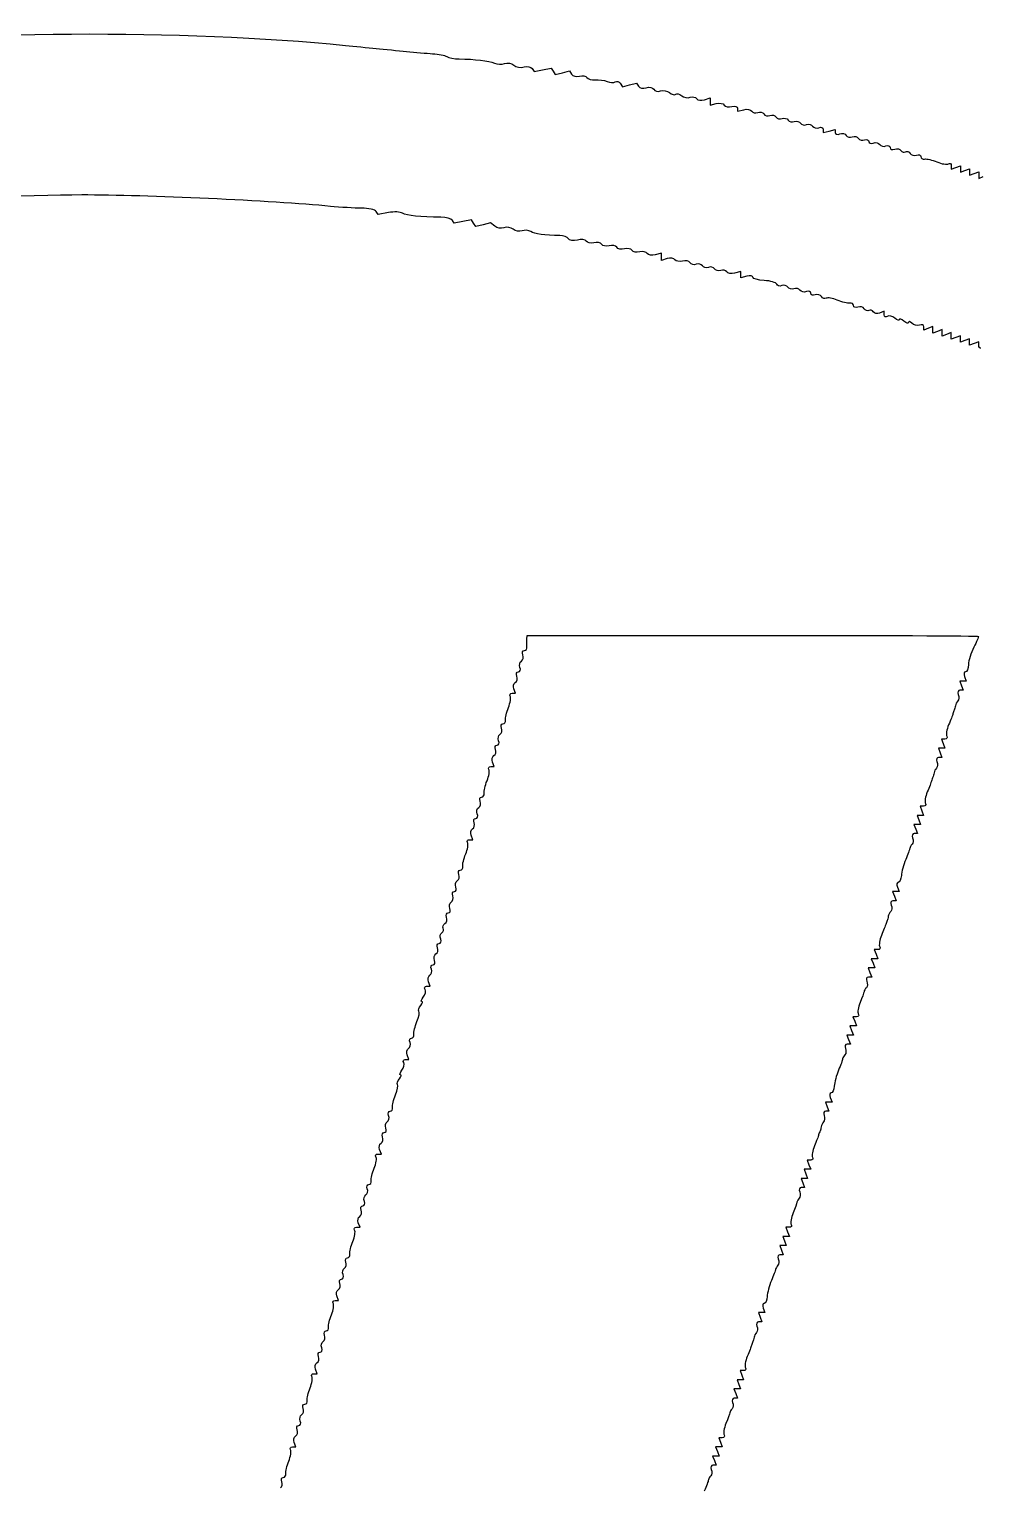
# Model space of a CAD drawing. Extents: x 13 to 550, y 14 to 551.
# Drawn here: x 277.1 to 365, y 416.4 to 551.4 of the extents above; entities that cross this region are included whole.
import ezdxf

# ---------------------------------------------------------------- set-up
doc = ezdxf.new("R2010")
doc.units = 0
doc.layers.get('0').update_dxf_attribs({"linetype": 'CONTINUOUS'})

msp = doc.modelspace()

# ---------------------------------------------------------------- linework, layer by layer
at = {"color": 7}
for p, q in [((323.601729, 547.738406), (323.777356, 547.454247)), ((323.777356, 547.454247), (324.578839, 547.614546)), ((324.578839, 547.614546), (325.38035, 547.774845)), ((325.38035, 547.774845), (325.563174, 547.478999)), ((325.563174, 547.478999), (325.746025, 547.183154)), ((325.746025, 547.183154), (326.40349, 547.348168)), ((326.40349, 547.348168), (327.060955, 547.513183)), ((327.060955, 547.513183), (327.251229, 547.205338)), ((331.763511, 546.363958), (331.954914, 546.054265)), ((331.954914, 546.054265), (332.612379, 546.219279)), ((332.612379, 546.219279), (333.269844, 546.384294)), ((333.269844, 546.384294), (333.452018, 546.089556)), ((339.537096, 544.837538), (340.077778, 545.009148)), ((340.077778, 545.009148), (340.077778, 544.674991)), ((340.077778, 544.674991), (340.077778, 544.340835)), ((340.077778, 544.340835), (340.64194, 544.488367)), ((342.617778, 544.065107), (342.617778, 543.77639)), ((342.617778, 543.77639), (343.18194, 543.923922)), ((350.52, 542.107115), (350.52, 541.800835)), ((350.52, 541.800835), (351.084444, 541.94844)), ((351.084444, 541.94844), (351.648889, 542.096046)), ((351.648889, 542.096046), (351.648889, 541.810051)), ((362.373333, 538.748683), (362.373333, 538.419611)), ((362.373333, 538.419611), (362.796667, 538.582059)), ((362.796667, 538.582059), (363.22, 538.744507)), ((363.22, 538.744507), (363.22, 538.440948)), ((363.22, 538.440948), (363.22, 538.137388)), ((363.643333, 538.299837), (364.066667, 538.462285)), ((364.066667, 538.462285), (364.066667, 538.158726)), ((363.22, 538.137388), (363.643333, 538.299837)), ((364.066667, 538.158726), (364.066667, 537.855166)), ((364.066667, 537.855166), (364.49, 538.017614)), ((364.49, 538.017614), (364.913333, 538.180063)), ((364.913333, 538.180063), (364.913333, 537.876503)), ((364.913333, 537.876503), (364.913333, 537.572944)), ((364.913333, 537.572944), (365.336667, 537.735392)), ((309.359582, 534.229344), (309.178932, 534.521613)), ((310.30703, 534.407087), (309.359582, 534.229344)), ((316.392983, 533.418486), (316.225146, 533.690054)), ((317.194494, 533.578785), (316.392983, 533.418486)), ((317.995977, 533.739084), (317.194494, 533.578785)), ((318.188622, 533.427392), (317.995977, 533.739084)), ((318.381267, 533.115703), (318.188622, 533.427392)), ((319.073191, 533.289366), (318.381267, 533.115703)), ((319.765116, 533.463026), (319.073191, 533.289366)), ((320.148994, 533.14442), (319.765116, 533.463026)), ((335.562222, 530.643606), (334.99806, 530.496074)), ((335.562222, 530.309449), (335.562222, 530.643606)), ((335.562222, 529.975293), (335.562222, 530.309449)), ((336.102904, 530.146903), (335.562222, 529.975293)), ((342.9, 528.950273), (342.335838, 528.802741)), ((342.9, 528.661557), (342.9, 528.950273)), ((342.9, 528.37284), (342.9, 528.661557)), ((343.464444, 528.520446), (342.9, 528.37284)), ((356.164444, 525.275943), (355.750142, 525.116961)), ((356.164444, 524.946869), (356.164444, 525.275943)), ((359.833333, 523.539934), (359.833333, 523.843493)), ((360.256667, 523.702382), (359.833333, 523.539934)), ((360.68, 523.864832), (360.256667, 523.702382)), ((360.68, 523.56127), (360.68, 523.864832)), ((360.68, 523.257712), (360.68, 523.56127)), ((361.526667, 523.582609), (361.103333, 523.420159)), ((361.526667, 523.279048), (361.526667, 523.582609)), ((361.103333, 523.420159), (360.68, 523.257712)), ((361.526667, 522.97549), (361.526667, 523.279048)), ((361.95, 523.137937), (361.526667, 522.97549)), ((362.373333, 523.300387), (361.95, 523.137937)), ((362.373333, 522.996826), (362.373333, 523.300387)), ((362.373333, 522.693268), (362.373333, 522.996826)), ((362.796667, 522.855715), (362.373333, 522.693268)), ((363.22, 523.018165), (362.796667, 522.855715)), ((363.22, 522.714604), (363.22, 523.018165)), ((363.22, 522.411046), (363.22, 522.714604)), ((363.643333, 522.573493), (363.22, 522.411046)), ((364.066667, 522.735943), (363.643333, 522.573493)), ((364.066667, 522.432382), (364.066667, 522.735943)), ((364.066667, 522.128823), (364.066667, 522.432382)), ((364.49, 522.29127), (364.066667, 522.128823)), ((364.913333, 522.45372), (364.49, 522.29127)), ((364.913333, 522.141303), (364.913333, 522.45372)), ((323.110973, 494.947222), (323.144444, 495.3)), ((323.144444, 495.3), (344.028889, 495.3)), ((363.604274, 491.49), (363.766721, 491.066667)), ((321.74688, 489.937778), (322.075951, 489.937778)), ((322.075951, 489.937778), (321.916975, 490.352072)), ((363.463163, 491.066667), (363.159604, 491.066667)), ((363.159604, 491.066667), (363.322052, 490.643333)), ((363.484499, 490.22), (363.18094, 490.22)), ((363.322052, 490.643333), (363.484499, 490.22)), ((363.766721, 491.066667), (363.463163, 491.066667)), ((361.487607, 484.857778), (361.184049, 484.857778)), ((361.184049, 484.857778), (361.346496, 484.434444)), ((361.346496, 484.434444), (361.508943, 484.011111)), ((361.795342, 485.704444), (361.466271, 485.704444)), ((361.466271, 485.704444), (361.628718, 485.281111)), ((361.791165, 484.857778), (361.487607, 484.857778)), ((361.628718, 485.281111), (361.791165, 484.857778)), ((319.771324, 483.164444), (320.100396, 483.164444)), ((320.100396, 483.164444), (319.94142, 483.578738)), ((361.508943, 484.011111), (361.205385, 484.011111)), ((359.819787, 479.495556), (359.490716, 479.495556)), ((359.490716, 479.495556), (359.653163, 479.072222)), ((359.653163, 479.072222), (359.81561, 478.648889)), ((359.229829, 477.802222), (358.926271, 477.802222)), ((358.926271, 477.802222), (359.088718, 477.378889)), ((359.512052, 478.648889), (359.208493, 478.648889)), ((359.208493, 478.648889), (359.37094, 478.225556)), ((359.533388, 477.802222), (359.229829, 477.802222)), ((359.37094, 478.225556), (359.533388, 477.802222)), ((359.81561, 478.648889), (359.512052, 478.648889)), ((317.795769, 476.391111), (318.12484, 476.391111)), ((318.12484, 476.391111), (317.965864, 476.805405)), ((359.251165, 476.955556), (358.947607, 476.955556)), ((359.088718, 477.378889), (359.251165, 476.955556)), ((357.254274, 471.593333), (356.950716, 471.593333)), ((356.950716, 471.593333), (357.113163, 471.17)), ((357.113163, 471.17), (357.27561, 470.746667)), ((357.557832, 471.593333), (357.254274, 471.593333)), ((357.395385, 472.016667), (357.557832, 471.593333)), ((357.27561, 470.746667), (356.972052, 470.746667)), ((355.586453, 466.231111), (355.257382, 466.231111)), ((355.257382, 466.231111), (355.419829, 465.807778)), ((355.419829, 465.807778), (355.582276, 465.384444)), ((354.996496, 464.537778), (354.692938, 464.537778)), ((354.692938, 464.537778), (354.855385, 464.114444)), ((355.278718, 465.384444), (354.97516, 465.384444)), ((354.97516, 465.384444), (355.137607, 464.961111)), ((355.300054, 464.537778), (354.996496, 464.537778)), ((355.137607, 464.961111), (355.300054, 464.537778)), ((355.582276, 465.384444), (355.278718, 465.384444)), ((313.844658, 462.844444), (314.173729, 462.844444)), ((314.173729, 462.844444), (314.014753, 463.258738)), ((355.017832, 463.691111), (354.714274, 463.691111)), ((354.855385, 464.114444), (355.017832, 463.691111)), ((353.303163, 459.175556), (352.999604, 459.175556)), ((352.999604, 459.175556), (353.162052, 458.752222)), ((353.610898, 460.022222), (353.281827, 460.022222)), ((353.281827, 460.022222), (353.444274, 459.598889)), ((353.606721, 459.175556), (353.303163, 459.175556)), ((353.444274, 459.598889), (353.606721, 459.175556)), ((353.02094, 458.328889), (352.717382, 458.328889)), ((352.717382, 458.328889), (352.879829, 457.905556)), ((353.042276, 457.482222), (352.738718, 457.482222)), ((352.879829, 457.905556), (353.042276, 457.482222)), ((353.324499, 458.328889), (353.02094, 458.328889)), ((353.162052, 458.752222), (353.324499, 458.328889)), ((311.869102, 456.071111), (312.198173, 456.071111)), ((312.198173, 456.071111), (312.039198, 456.485405)), ((351.045385, 452.12), (350.741827, 452.12)), ((350.741827, 452.12), (350.904274, 451.696667)), ((351.348943, 452.12), (351.045385, 452.12)), ((351.186496, 452.543333), (351.348943, 452.12)), ((351.066721, 451.273333), (350.763163, 451.273333)), ((350.904274, 451.696667), (351.066721, 451.273333)), ((309.329102, 447.322222), (309.658173, 447.322222)), ((309.658173, 447.322222), (309.499198, 447.736516)), ((349.377564, 446.757778), (349.048493, 446.757778)), ((349.048493, 446.757778), (349.21094, 446.334444)), ((349.069829, 445.911111), (348.766271, 445.911111)), ((348.766271, 445.911111), (348.928718, 445.487778)), ((348.928718, 445.487778), (349.091165, 445.064444)), ((349.373388, 445.911111), (349.069829, 445.911111)), ((349.21094, 446.334444), (349.373388, 445.911111)), ((348.787607, 445.064444), (348.484049, 445.064444)), ((348.484049, 445.064444), (348.646496, 444.641111)), ((348.808943, 444.217778), (348.505385, 444.217778)), ((348.646496, 444.641111), (348.808943, 444.217778)), ((349.091165, 445.064444), (348.787607, 445.064444)), ((307.353547, 440.548889), (307.682618, 440.548889)), ((307.682618, 440.548889), (307.523642, 440.963183)), ((347.402009, 440.548889), (347.072938, 440.548889)), ((347.072938, 440.548889), (347.235385, 440.125556)), ((347.235385, 440.125556), (347.397832, 439.702222)), ((346.812052, 438.855556), (346.508493, 438.855556)), ((346.508493, 438.855556), (346.67094, 438.432222)), ((347.094274, 439.702222), (346.790716, 439.702222)), ((346.790716, 439.702222), (346.953163, 439.278889)), ((347.11561, 438.855556), (346.812052, 438.855556)), ((346.953163, 439.278889), (347.11561, 438.855556)), ((347.397832, 439.702222), (347.094274, 439.702222)), ((346.833388, 438.008889), (346.529829, 438.008889)), ((346.67094, 438.432222), (346.833388, 438.008889)), ((305.377991, 433.775556), (305.707062, 433.775556)), ((305.707062, 433.775556), (305.548086, 434.189849)), ((344.836496, 432.646667), (344.532938, 432.646667)), ((344.532938, 432.646667), (344.695385, 432.223333)), ((344.857832, 431.8), (344.554274, 431.8)), ((344.695385, 432.223333), (344.857832, 431.8)), ((345.140054, 432.646667), (344.836496, 432.646667)), ((344.977607, 433.07), (345.140054, 432.646667)), ((303.402436, 427.002222), (303.731507, 427.002222)), ((303.731507, 427.002222), (303.572531, 427.416516)), ((342.86094, 426.437778), (342.557382, 426.437778)), ((342.557382, 426.437778), (342.719829, 426.014444)), ((343.168676, 427.284444), (342.839604, 427.284444)), ((342.839604, 427.284444), (343.002052, 426.861111)), ((343.164499, 426.437778), (342.86094, 426.437778)), ((343.002052, 426.861111), (343.164499, 426.437778)), ((342.578718, 425.591111), (342.27516, 425.591111)), ((342.27516, 425.591111), (342.437607, 425.167778)), ((342.437607, 425.167778), (342.600054, 424.744444)), ((342.882276, 425.591111), (342.578718, 425.591111)), ((342.719829, 426.014444), (342.882276, 425.591111)), ((342.600054, 424.744444), (342.296496, 424.744444)), ((341.19312, 421.075556), (340.864049, 421.075556)), ((340.864049, 421.075556), (341.026496, 420.652222)), ((301.42688, 420.228889), (301.755951, 420.228889)), ((301.755951, 420.228889), (301.596975, 420.643183)), ((340.885385, 420.228889), (340.581827, 420.228889)), ((340.581827, 420.228889), (340.744274, 419.805556)), ((340.744274, 419.805556), (340.906721, 419.382222)), ((341.188943, 420.228889), (340.885385, 420.228889)), ((341.026496, 420.652222), (341.188943, 420.228889)), ((340.603163, 419.382222), (340.299604, 419.382222)), ((340.299604, 419.382222), (340.462052, 418.958889)), ((340.624499, 418.535556), (340.32094, 418.535556)), ((340.462052, 418.958889), (340.624499, 418.535556)), ((340.906721, 419.382222), (340.603163, 419.382222))]:
    msp.add_line(p, q, dxfattribs=at)
for points in [[(254.705556, 549.599204), (270.970172, 551.267287), (291.285027, 551.373364), (306.352222, 549.868883)], [(306.352222, 549.868883), (307.128333, 549.791388), (308.398333, 549.666444), (309.174444, 549.591232)], [(309.174444, 549.591232), (309.950556, 549.516019), (311.220556, 549.389292), (311.996667, 549.309615)], [(311.996667, 549.309615), (312.772778, 549.229939), (313.852278, 549.137968), (314.395556, 549.105235)], [(314.395556, 549.105235), (314.938833, 549.072503), (315.534181, 548.951816), (315.718585, 548.837042)], [(315.718585, 548.837042), (315.902961, 548.722268), (316.410961, 548.625051), (316.847474, 548.621005)], [(316.847474, 548.621005), (318.285001, 548.607678), (319.608849, 548.449252), (320.110556, 548.230504)], [(320.110556, 548.230504), (320.382194, 548.112068), (320.811031, 548.094445), (321.063535, 548.191341)], [(321.063535, 548.191341), (321.316068, 548.288237), (321.69639, 548.223336), (321.908706, 548.047116)], [(321.908706, 548.047116), (322.12105, 547.870895), (322.549322, 547.793281), (322.860444, 547.87464)], [(322.860444, 547.87464), (323.171566, 547.955999), (323.505124, 547.894692), (323.601729, 547.738406)], [(327.251229, 547.205338), (327.355877, 547.036024), (327.681026, 546.960135), (327.973803, 547.036696)], [(327.973803, 547.036696), (328.266552, 547.113258), (328.581851, 547.053322), (328.674448, 546.903507)], [(328.674448, 546.903507), (328.767045, 546.753691), (329.116408, 546.657497), (329.450841, 546.689742)], [(329.450841, 546.689742), (329.785274, 546.721987), (330.275071, 546.654732), (330.539259, 546.540287)], [(330.539259, 546.540287), (330.803476, 546.425842), (331.143949, 546.409031), (331.295869, 546.502928)], [(331.295869, 546.502928), (331.447789, 546.596826), (331.658242, 546.534289), (331.763511, 546.363958)], [(333.452018, 546.089556), (333.552207, 545.92745), (333.8668, 545.86865), (334.151111, 545.958889)], [(334.151111, 545.958889), (334.435422, 546.049128), (334.755095, 545.982136), (334.861464, 545.810018)], [(334.861464, 545.810018), (334.967834, 545.637899), (335.248617, 545.571425), (335.48543, 545.662296)], [(335.48543, 545.662296), (335.722242, 545.753167), (336.093449, 545.680228), (336.310365, 545.500208)], [(336.310365, 545.500208), (336.527281, 545.320188), (336.78526, 545.253395), (336.883643, 545.351779)], [(336.883643, 545.351779), (336.982026, 545.450163), (337.231341, 545.390552), (337.437674, 545.219311)], [(337.437674, 545.219311), (337.644006, 545.04807), (338.000848, 544.980125), (338.23069, 545.068323)], [(338.23069, 545.068323), (338.460532, 545.15652), (338.726836, 545.102063), (338.822482, 544.947305)], [(338.822482, 544.947305), (338.918127, 544.792548), (339.239691, 544.743153), (339.537096, 544.837538)], [(340.64194, 544.488367), (340.952243, 544.569509), (341.284052, 544.509757), (341.379358, 544.355585)], [(341.379358, 544.355585), (341.474637, 544.201412), (341.79225, 544.137945), (342.085196, 544.214547)], [(342.085196, 544.214547), (342.378115, 544.291149), (342.617778, 544.2239), (342.617778, 544.065107)], [(343.18194, 543.923922), (343.492243, 544.005065), (343.822584, 543.947719), (343.916056, 543.796487)], [(343.916056, 543.796487), (344.0095, 543.645255), (344.259577, 543.588131), (344.471724, 543.669545)], [(344.471724, 543.669545), (344.683898, 543.750959), (344.937898, 543.687458), (345.036168, 543.528434)], [(345.036168, 543.528434), (345.134466, 543.369409), (345.388466, 543.305909), (345.600613, 543.387323)], [(345.600613, 543.387323), (345.812787, 543.468737), (346.066787, 543.405236), (346.165057, 543.246212)], [(346.165057, 543.246212), (346.263355, 543.087187), (346.517355, 543.023687), (346.729502, 543.105101)], [(346.729502, 543.105101), (346.941676, 543.186515), (347.195676, 543.123013), (347.293946, 542.96399)], [(347.293946, 542.96399), (347.392244, 542.804965), (347.646244, 542.741465), (347.85839, 542.822878)], [(347.85839, 542.822878), (348.070565, 542.904293), (348.324565, 542.840791), (348.422835, 542.681767)], [(348.422835, 542.681767), (348.521133, 542.522742), (348.775133, 542.459242), (348.987279, 542.540656)], [(348.987279, 542.540656), (349.199454, 542.62207), (349.453454, 542.558569), (349.551724, 542.399545)], [(349.551724, 542.399545), (349.650022, 542.24052), (349.908086, 542.178581), (350.125228, 542.261903)], [(350.125228, 542.261903), (350.342341, 542.345224), (350.52, 542.275571), (350.52, 542.107115)], [(351.648889, 541.810051), (351.648889, 541.652753), (351.835325, 541.595596), (352.063191, 541.683035)], [(352.063191, 541.683035), (352.291057, 541.770474), (352.557898, 541.711904), (352.656168, 541.552878)], [(352.656168, 541.552878), (352.754466, 541.393854), (353.008466, 541.330354), (353.220613, 541.411767)], [(353.220613, 541.411767), (353.432787, 541.493181), (353.686787, 541.42968), (353.785057, 541.270656)], [(353.785057, 541.270656), (353.883355, 541.111631), (354.141419, 541.049692), (354.358561, 541.133014)], [(354.358561, 541.133014), (354.575674, 541.216335), (354.753333, 541.147906), (354.753333, 540.980948)], [(354.753333, 540.980948), (354.753333, 540.81399), (354.939769, 540.74893), (355.167636, 540.836368)], [(355.167636, 540.836368), (355.395502, 540.923807), (355.662343, 540.865237), (355.760613, 540.706212)], [(355.760613, 540.706212), (355.858911, 540.547187), (356.116975, 540.485248), (356.334116, 540.568569)], [(356.334116, 540.568569), (356.55123, 540.651891), (356.728889, 540.583462), (356.728889, 540.416503)], [(356.728889, 540.416503), (356.728889, 540.249546), (356.915325, 540.184485), (357.143191, 540.271924)], [(357.143191, 540.271924), (357.371057, 540.359363), (357.633834, 540.307379), (357.727137, 540.156404)], [(357.727137, 540.156404), (357.82044, 540.005429), (358.006227, 539.949547), (358.14, 540.032222)], [(358.14, 540.032222), (358.273773, 540.114897), (358.468337, 540.044812), (358.572393, 539.876475)], [(358.572393, 539.876475), (358.67642, 539.708138), (358.939197, 539.638581), (359.156339, 539.721903)], [(359.156339, 539.721903), (359.373452, 539.805224), (359.551111, 539.744816), (359.551111, 539.58766)], [(359.551111, 539.58766), (359.551111, 539.430505), (359.709861, 539.327857), (359.903889, 539.359555)], [(359.903889, 539.359555), (360.097917, 539.391252), (360.616585, 539.268911), (361.056456, 539.087685)], [(361.056456, 539.087685), (361.496356, 538.90646), (361.972606, 538.830088), (362.11479, 538.91797)], [(362.11479, 538.91797), (362.257001, 539.005853), (362.373333, 538.929674), (362.373333, 538.748683)], [(281.94, 536.036681), (277.399544, 536.039221), (266.406037, 535.599536), (262.466667, 535.257883)], [(304.941111, 534.982383), (299.577647, 535.498771), (287.914616, 536.03337), (281.94, 536.036681)], [(307.816363, 534.816617), (307.16632, 534.818028), (305.872444, 534.892716), (304.941111, 534.982383)], [(309.178932, 534.521613), (309.07959, 534.682361), (308.466434, 534.815113), (307.816363, 534.816617)], [(311.625573, 534.353999), (311.42147, 534.480956), (310.828126, 534.504849), (310.30703, 534.407087)], [(315.15589, 533.971232), (313.2744, 533.991298), (311.983684, 534.131235), (311.625573, 534.353999)], [(316.225146, 533.690054), (316.132859, 533.839414), (315.65167, 533.965946), (315.15589, 533.971232)], [(320.995604, 533.003368), (320.741125, 532.905713), (320.360153, 532.969188), (320.148994, 533.14442)], [(321.842271, 532.862257), (321.631084, 533.037522), (321.250084, 533.101022), (320.995604, 533.003368)], [(322.671835, 532.714581), (322.426753, 532.620536), (322.053458, 532.68698), (321.842271, 532.862257)], [(323.483704, 532.653217), (323.282254, 532.78101), (322.916889, 532.808626), (322.671835, 532.714581)], [(326.164335, 532.274424), (324.766319, 532.301348), (323.829821, 532.433668), (323.483704, 532.653217)], [(326.957746, 531.983532), (326.862948, 532.136948), (326.505909, 532.267849), (326.164335, 532.274424)], [(327.787621, 531.869608), (327.42601, 531.778848), (327.052573, 531.830113), (326.957746, 531.983532)], [(328.61727, 531.756027), (328.522584, 531.909254), (328.149232, 531.960365), (327.787621, 531.869608)], [(329.321753, 531.616635), (329.029004, 531.540074), (328.711983, 531.602806), (328.61727, 531.756027)], [(330.027308, 531.475524), (329.93203, 531.629696), (329.61453, 531.693196), (329.321753, 531.616635)], [(330.732864, 531.334413), (330.440115, 531.257851), (330.122615, 531.321346), (330.027308, 531.475524)], [(331.438419, 531.193302), (331.343141, 531.347474), (331.025641, 531.410974), (330.732864, 531.334413)], [(332.143975, 531.052191), (331.851226, 530.975629), (331.533726, 531.039124), (331.438419, 531.193302)], [(332.84953, 530.911079), (332.754252, 531.065252), (332.436752, 531.128752), (332.143975, 531.052191)], [(333.555086, 530.769968), (333.262337, 530.693407), (332.944837, 530.756901), (332.84953, 530.911079)], [(334.260642, 530.628857), (334.165363, 530.78303), (333.847863, 530.84653), (333.555086, 530.769968)], [(334.99806, 530.496074), (334.687757, 530.414933), (334.355948, 530.474682), (334.260642, 530.628857)], [(336.808741, 530.051306), (336.717922, 530.198271), (336.400309, 530.24129), (336.102904, 530.146903)], [(337.506197, 529.923302), (337.213448, 529.84674), (336.899589, 529.904336), (336.808741, 530.051306)], [(338.22053, 529.76802), (338.120426, 529.929987), (337.798974, 529.999863), (337.506197, 529.923302)], [(338.788276, 529.621564), (338.576102, 529.540148), (338.320634, 529.606042), (338.22053, 529.76802)], [(339.352721, 529.480453), (339.254423, 529.639476), (339.000423, 529.702976), (338.788276, 529.621564)], [(339.917165, 529.339342), (339.70499, 529.257926), (339.45099, 529.32142), (339.352721, 529.480453)], [(340.48161, 529.19823), (340.383312, 529.357254), (340.129312, 529.420754), (339.917165, 529.339342)], [(341.046054, 529.057119), (340.833879, 528.975704), (340.579879, 529.039198), (340.48161, 529.19823)], [(341.601721, 528.930176), (341.508278, 529.08141), (341.2582, 529.138532), (341.046054, 529.057119)], [(342.335838, 528.802741), (342.025534, 528.721599), (341.695193, 528.77895), (341.601721, 528.930176)], [(344.030159, 528.423468), (344.030159, 528.55799), (343.774889, 528.60163), (343.464444, 528.520446)], [(345.083328, 528.123836), (344.504772, 528.154113), (344.030864, 528.288947), (344.030159, 528.423468)], [(346.229178, 527.786913), (346.177503, 527.941944), (345.661855, 528.093559), (345.083328, 528.123836)], [(346.699699, 527.649536), (346.492576, 527.570062), (346.280853, 527.631897), (346.229178, 527.786913)], [(347.254943, 527.504897), (347.156645, 527.663921), (346.906794, 527.72901), (346.699699, 527.649536)], [(347.819387, 527.363786), (347.607213, 527.28237), (347.353213, 527.345865), (347.254943, 527.504897)], [(348.383832, 527.222675), (348.285534, 527.381699), (348.031534, 527.445199), (347.819387, 527.363786)], [(348.976809, 527.092517), (348.748943, 527.005079), (348.482102, 527.063648), (348.383832, 527.222675)], [(349.391111, 526.947937), (349.391111, 527.114897), (349.204675, 527.179958), (348.976809, 527.092517)], [(349.785884, 526.795873), (349.56877, 526.71255), (349.391111, 526.780972), (349.391111, 526.947937)], [(350.36983, 526.6413), (350.265802, 526.809637), (350.003025, 526.879193), (349.785884, 526.795873)], [(350.798045, 526.482968), (350.666558, 526.401716), (350.473885, 526.472977), (350.36983, 526.6413)], [(351.836877, 526.301202), (351.396977, 526.482426), (350.929504, 526.564222), (350.798045, 526.482968)], [(352.989444, 526.029332), (352.795417, 525.997633), (352.276749, 526.119976), (351.836877, 526.301202)], [(353.342222, 525.801226), (353.342222, 525.958381), (353.183472, 526.061028), (352.989444, 526.029332)], [(353.736995, 525.666984), (353.519881, 525.583661), (353.342222, 525.644068), (353.342222, 525.801226)], [(354.320941, 525.512411), (354.216914, 525.680748), (353.954136, 525.750305), (353.736995, 525.666984)], [(354.753333, 525.356664), (354.61956, 525.27399), (354.424996, 525.344077), (354.320941, 525.512411)], [(355.166196, 525.232483), (355.072894, 525.383458), (354.887107, 525.439338), (354.753333, 525.356664)], [(355.750142, 525.116961), (355.522276, 525.029523), (355.259499, 525.081506), (355.166196, 525.232483)], [(356.459028, 524.799859), (356.297004, 524.699724), (356.164444, 524.76588), (356.164444, 524.946869)], [(357.164584, 524.64085), (356.938552, 524.82844), (356.621052, 524.899994), (356.459028, 524.799859)], [(357.575556, 524.509997), (357.575556, 524.394374), (357.390615, 524.453256), (357.164584, 524.64085)], [(357.998889, 524.368886), (357.766056, 524.562121), (357.575556, 524.625621), (357.575556, 524.509997)], [(358.422222, 524.249664), (358.422222, 524.122001), (358.231722, 524.175651), (357.998889, 524.368886)], [(358.738847, 524.165161), (358.564688, 524.339301), (358.422222, 524.377325), (358.422222, 524.249664)], [(359.444403, 523.997801), (359.230478, 523.915713), (358.912978, 523.991027), (358.738847, 524.165161)], [(359.833333, 523.843493), (359.833333, 524.010453), (359.658299, 524.079891), (359.444403, 523.997801)], [(365.125, 521.862307), (365.008583, 521.843934), (364.913333, 521.969472), (364.913333, 522.141303)], [(344.028889, 495.3), (355.515333, 495.3), (364.913333, 495.256013), (364.913333, 495.20225)], [(364.913333, 495.20225), (364.913333, 495.148486), (364.708807, 494.69452), (364.458843, 494.193435)], [(322.74922, 493.494102), (322.66588, 493.711236), (322.72636, 493.888889), (322.883445, 493.888889)], [(322.883445, 493.888889), (323.040615, 493.888889), (323.148565, 494.047639), (323.123391, 494.241667)], [(323.123391, 494.241667), (323.098273, 494.435694), (323.092628, 494.753194), (323.110973, 494.947222)], [(364.458843, 494.193435), (364.20885, 493.692349), (363.9866, 492.974427), (363.964954, 492.598052)], [(322.48142, 492.327627), (322.393959, 492.55549), (322.452548, 492.822337), (322.611552, 492.920621)], [(322.611552, 492.920621), (322.770585, 493.018902), (322.832532, 493.276969), (322.74922, 493.494102)], [(363.964954, 492.598052), (363.943223, 492.221675), (363.816731, 491.913641), (363.683691, 491.913534)], [(322.047108, 490.945066), (322.20614, 491.043347), (322.268088, 491.301413), (322.184776, 491.518547)], [(322.184776, 491.518547), (322.101436, 491.73568), (322.169818, 491.913333), (322.336837, 491.913333)], [(322.336837, 491.913333), (322.5038, 491.913333), (322.568852, 492.099767), (322.48142, 492.327627)], [(363.683691, 491.913534), (363.55068, 491.913424), (363.514922, 491.722833), (363.604274, 491.49)], [(321.577575, 489.67924), (321.489691, 489.821434), (321.566004, 489.937778), (321.74688, 489.937778)], [(321.916975, 490.352072), (321.829515, 490.579935), (321.888104, 490.846782), (322.047108, 490.945066)], [(363.18094, 490.22), (363.013978, 490.22), (362.945736, 490.041915), (363.029246, 489.82426)], [(363.029246, 489.82426), (363.112784, 489.606601), (363.094609, 489.342018), (362.988888, 489.236295)], [(321.13601, 487.468333), (321.104316, 487.662361), (321.226632, 488.181018), (321.407875, 488.620906)], [(321.407875, 488.620906), (321.58909, 489.060792), (321.665459, 489.537042), (321.577575, 489.67924)], [(362.761389, 488.785371), (362.741916, 488.643083), (362.694361, 488.463167), (362.655556, 488.385556)], [(362.988888, 489.236295), (362.883168, 489.130574), (362.780806, 488.927656), (362.761389, 488.785371)], [(320.773665, 486.720769), (320.690325, 486.937902), (320.750805, 487.115556), (320.90789, 487.115556)], [(320.90789, 487.115556), (321.065059, 487.115556), (321.167704, 487.274306), (321.13601, 487.468333)], [(362.526072, 488.032778), (362.493673, 487.916361), (362.318131, 487.461204), (362.136013, 487.021316)], [(362.655556, 488.385556), (362.61675, 488.307944), (362.558471, 488.149194), (362.526072, 488.032778)], [(320.505864, 485.554294), (320.418404, 485.782157), (320.476993, 486.049004), (320.635997, 486.147288)], [(320.635997, 486.147288), (320.795029, 486.245569), (320.856977, 486.503636), (320.773665, 486.720769)], [(361.964647, 485.962983), (362.052531, 485.820788), (361.976218, 485.704444), (361.795342, 485.704444)], [(362.136013, 487.021316), (361.953866, 486.58143), (361.876763, 486.10518), (361.964647, 485.962983)], [(320.071552, 484.171732), (320.230585, 484.270013), (320.292532, 484.52808), (320.20922, 484.745213)], [(320.20922, 484.745213), (320.12588, 484.962347), (320.194263, 485.14), (320.361282, 485.14)], [(320.361282, 485.14), (320.528244, 485.14), (320.593297, 485.326433), (320.505864, 485.554294)], [(319.602019, 482.905906), (319.514135, 483.048101), (319.590448, 483.164444), (319.771324, 483.164444)], [(319.94142, 483.578738), (319.853959, 483.806602), (319.912548, 484.073448), (320.071552, 484.171732)], [(361.205385, 484.011111), (361.038422, 484.011111), (360.970181, 483.833026), (361.05369, 483.615371)], [(361.05369, 483.615371), (361.137228, 483.397712), (361.119053, 483.133129), (361.013333, 483.027406)], [(319.160454, 480.695), (319.128761, 480.889028), (319.251076, 481.407684), (319.432319, 481.847573)], [(319.432319, 481.847573), (319.613534, 482.287459), (319.689903, 482.763709), (319.602019, 482.905906)], [(360.550516, 481.823889), (360.518117, 481.707472), (360.342575, 481.252316), (360.160457, 480.812427)], [(360.68, 482.176667), (360.641194, 482.099056), (360.582916, 481.940306), (360.550516, 481.823889)], [(360.785833, 482.576482), (360.76636, 482.434194), (360.718806, 482.254278), (360.68, 482.176667)], [(361.013333, 483.027406), (360.907612, 482.921685), (360.80525, 482.718768), (360.785833, 482.576482)], [(318.932334, 480.342222), (319.089504, 480.342222), (319.192148, 480.500972), (319.160454, 480.695)], [(360.160457, 480.812427), (359.978311, 480.372541), (359.901208, 479.896291), (359.989092, 479.754094)], [(318.530309, 478.78096), (318.442848, 479.008824), (318.501437, 479.275671), (318.660441, 479.373954)], [(318.660441, 479.373954), (318.819474, 479.472236), (318.881421, 479.730302), (318.798109, 479.947436)], [(318.798109, 479.947436), (318.714769, 480.164569), (318.775249, 480.342222), (318.932334, 480.342222)], [(359.989092, 479.754094), (360.076976, 479.611899), (360.000663, 479.495556), (359.819787, 479.495556)], [(318.095997, 477.398399), (318.255029, 477.49668), (318.316977, 477.754747), (318.233665, 477.97188)], [(318.233665, 477.97188), (318.150325, 478.189013), (318.218707, 478.366667), (318.385726, 478.366667)], [(318.385726, 478.366667), (318.552689, 478.366667), (318.617741, 478.5531), (318.530309, 478.78096)], [(317.626464, 476.132573), (317.53858, 476.274768), (317.614893, 476.391111), (317.795769, 476.391111)], [(317.965864, 476.805405), (317.878404, 477.033268), (317.936993, 477.300115), (318.095997, 477.398399)], [(358.947607, 476.955556), (358.780644, 476.955556), (358.712403, 476.777471), (358.795913, 476.559815)], [(358.795913, 476.559815), (358.87945, 476.342157), (358.861275, 476.077574), (358.755555, 475.97185)], [(317.184899, 473.921667), (317.153205, 474.115694), (317.27552, 474.634351), (317.456764, 475.07424)], [(317.456764, 475.07424), (317.637978, 475.514125), (317.714348, 475.990375), (317.626464, 476.132573)], [(358.539683, 475.591482), (358.526701, 475.488), (358.355533, 475.022333), (358.159389, 474.556667)], [(358.755555, 475.97185), (358.649834, 475.86613), (358.552694, 475.694962), (358.539683, 475.591482)], [(316.956779, 473.568889), (317.113948, 473.568889), (317.216592, 473.727639), (317.184899, 473.921667)], [(358.159389, 474.556667), (357.963244, 474.091), (357.783384, 473.42434), (357.759706, 473.0752)], [(316.554753, 472.007627), (316.467292, 472.23549), (316.525882, 472.502337), (316.684886, 472.600621)], [(316.684886, 472.600621), (316.843918, 472.698902), (316.905866, 472.956969), (316.822554, 473.174102)], [(316.822554, 473.174102), (316.739214, 473.391236), (316.799694, 473.568889), (316.956779, 473.568889)], [(357.474802, 472.4402), (357.341791, 472.44009), (357.306033, 472.2495), (357.395385, 472.016667)], [(357.759706, 473.0752), (357.735999, 472.726058), (357.607842, 472.440308), (357.474802, 472.4402)], [(316.120441, 470.625066), (316.279474, 470.723347), (316.341421, 470.981413), (316.258109, 471.198547)], [(316.258109, 471.198547), (316.174769, 471.41568), (316.243152, 471.593333), (316.410171, 471.593333)], [(316.410171, 471.593333), (316.577133, 471.593333), (316.642186, 471.779767), (316.554753, 472.007627)], [(315.693665, 469.222991), (315.610325, 469.440125), (315.678707, 469.617778), (315.845726, 469.617778)], [(315.845726, 469.617778), (316.012689, 469.617778), (316.077741, 469.804211), (315.990309, 470.032072)], [(315.990309, 470.032072), (315.902848, 470.259935), (315.961437, 470.526782), (316.120441, 470.625066)], [(356.779999, 469.762961), (356.674279, 469.657241), (356.571917, 469.454323), (356.5525, 469.312038)], [(356.972052, 470.746667), (356.805089, 470.746667), (356.736848, 470.568582), (356.820357, 470.350926)], [(356.820357, 470.350926), (356.903895, 470.133268), (356.88572, 469.868685), (356.779999, 469.762961)], [(315.383333, 468.206667), (315.30067, 468.340437), (315.370633, 468.53501), (315.539092, 468.639045)], [(315.539092, 468.639045), (315.707409, 468.743084), (315.776977, 469.005858), (315.693665, 469.222991)], [(356.317183, 468.559444), (356.284784, 468.443028), (356.109242, 467.987871), (355.927124, 467.547983)], [(356.446667, 468.912222), (356.407861, 468.834611), (356.349582, 468.675861), (356.317183, 468.559444)], [(356.5525, 469.312038), (356.533027, 469.16975), (356.485472, 468.989833), (356.446667, 468.912222)], [(314.99906, 466.795556), (315.166022, 466.795556), (315.231074, 466.981989), (315.143642, 467.209849)], [(315.143642, 467.209849), (315.056181, 467.437713), (315.108167, 467.70049), (315.259156, 467.793795)], [(315.259156, 467.793795), (315.410116, 467.887104), (315.465996, 468.072896), (315.383333, 468.206667)], [(355.927124, 467.547983), (355.744978, 467.108097), (355.667874, 466.631847), (355.755758, 466.489649)], [(314.579198, 465.234294), (314.491737, 465.462157), (314.550326, 465.729004), (314.70933, 465.827288)], [(314.70933, 465.827288), (314.868362, 465.925569), (314.93031, 466.183636), (314.846998, 466.400769)], [(314.846998, 466.400769), (314.763658, 466.617902), (314.83204, 466.795556), (314.99906, 466.795556)], [(355.755758, 466.489649), (355.843642, 466.347454), (355.76733, 466.231111), (355.586453, 466.231111)], [(314.144886, 463.851732), (314.303918, 463.950013), (314.365866, 464.20808), (314.282554, 464.425213)], [(314.282554, 464.425213), (314.199214, 464.642347), (314.267596, 464.82), (314.434615, 464.82)], [(314.434615, 464.82), (314.601578, 464.82), (314.66663, 465.006433), (314.579198, 465.234294)], [(313.697648, 462.549861), (313.597516, 462.711882), (313.663669, 462.844444), (313.844658, 462.844444)], [(314.014753, 463.258738), (313.927292, 463.486602), (313.985882, 463.753448), (314.144886, 463.851732)], [(354.714274, 463.691111), (354.547311, 463.691111), (354.47907, 463.513026), (354.562579, 463.295371)], [(354.562579, 463.295371), (354.646117, 463.077712), (354.627942, 462.813129), (354.522222, 462.707406)], [(313.407778, 461.433333), (313.292151, 461.433333), (313.351051, 461.618271), (313.538616, 461.844305)], [(313.538616, 461.844305), (313.726209, 462.070337), (313.797781, 462.387837), (313.697648, 462.549861)], [(354.30635, 462.327038), (354.293368, 462.223556), (354.133686, 461.778982), (353.951568, 461.339094)], [(354.522222, 462.707406), (354.416501, 462.601685), (354.31936, 462.430518), (354.30635, 462.327038)], [(312.947078, 459.567475), (313.131539, 460.015864), (313.216516, 460.448677), (313.135913, 460.529285)], [(313.135913, 460.529285), (313.055282, 460.609894), (313.130833, 460.84628), (313.303666, 461.054588)], [(313.303666, 461.054588), (313.476555, 461.262899), (313.523404, 461.433333), (313.407778, 461.433333)], [(353.780203, 460.28076), (353.868087, 460.138566), (353.791774, 460.022222), (353.610898, 460.022222)], [(353.951568, 461.339094), (353.769422, 460.899208), (353.692319, 460.422958), (353.780203, 460.28076)], [(312.669343, 458.399444), (312.63765, 458.593472), (312.762618, 459.119086), (312.947078, 459.567475)], [(312.16933, 457.078399), (312.328362, 457.17668), (312.39031, 457.434747), (312.306998, 457.65188)], [(312.306998, 457.65188), (312.223658, 457.869013), (312.284138, 458.046667), (312.441223, 458.046667)], [(312.441223, 458.046667), (312.598393, 458.046667), (312.701037, 458.205417), (312.669343, 458.399444)], [(352.738718, 457.482222), (352.571756, 457.482222), (352.503514, 457.304137), (352.587024, 457.086482)], [(311.722093, 455.776528), (311.62196, 455.938549), (311.688113, 456.071111), (311.869102, 456.071111)], [(312.039198, 456.485405), (311.951737, 456.713268), (312.010326, 456.980115), (312.16933, 457.078399)], [(352.330794, 456.118149), (352.317812, 456.014667), (352.146644, 455.549), (351.9505, 455.083333)], [(352.546666, 456.498517), (352.440946, 456.392796), (352.343805, 456.221629), (352.330794, 456.118149)], [(352.587024, 457.086482), (352.670562, 456.868824), (352.652386, 456.60424), (352.546666, 456.498517)], [(311.432222, 454.66), (311.316596, 454.66), (311.375496, 454.844937), (311.56306, 455.070972)], [(311.56306, 455.070972), (311.750654, 455.297004), (311.822225, 455.614504), (311.722093, 455.776528)], [(351.9505, 455.083333), (351.754355, 454.617667), (351.574495, 453.951007), (351.550817, 453.601867)], [(310.971523, 452.794141), (311.155983, 453.24253), (311.24096, 453.675344), (311.160358, 453.755952)], [(311.160358, 453.755952), (311.079727, 453.83656), (311.155278, 454.072947), (311.32811, 454.281255)], [(311.32811, 454.281255), (311.501, 454.489566), (311.547849, 454.66), (311.432222, 454.66)], [(351.550817, 453.601867), (351.52711, 453.252724), (351.398953, 452.966974), (351.265913, 452.966867)], [(310.693788, 451.626111), (310.662094, 451.820139), (310.787062, 452.345752), (310.971523, 452.794141)], [(351.265913, 452.966867), (351.132902, 452.966757), (351.097144, 452.776167), (351.186496, 452.543333)], [(310.193775, 450.305066), (310.352807, 450.403347), (310.414755, 450.661413), (310.331443, 450.878547)], [(310.331443, 450.878547), (310.248102, 451.09568), (310.308583, 451.273333), (310.465668, 451.273333)], [(310.465668, 451.273333), (310.622837, 451.273333), (310.725481, 451.432083), (310.693788, 451.626111)], [(350.763163, 451.273333), (350.5962, 451.273333), (350.527959, 451.095248), (350.611468, 450.877593)], [(350.611468, 450.877593), (350.695006, 450.659935), (350.676831, 450.395351), (350.57111, 450.289628)], [(309.91906, 449.297778), (310.086022, 449.297778), (310.151074, 449.484211), (310.063642, 449.712072)], [(310.063642, 449.712072), (309.976181, 449.939935), (310.034771, 450.206782), (310.193775, 450.305066)], [(350.237778, 449.438889), (350.198972, 449.361278), (350.140693, 449.202528), (350.108294, 449.086111)], [(350.343611, 449.838705), (350.324138, 449.696417), (350.276583, 449.5165), (350.237778, 449.438889)], [(350.57111, 450.289628), (350.46539, 450.183908), (350.363028, 449.98099), (350.343611, 449.838705)], [(309.499198, 447.736516), (309.411737, 447.964379), (309.470326, 448.231226), (309.62933, 448.32951)], [(309.62933, 448.32951), (309.788362, 448.427791), (309.85031, 448.685858), (309.766998, 448.902991)], [(309.766998, 448.902991), (309.683658, 449.120125), (309.75204, 449.297778), (309.91906, 449.297778)], [(349.718235, 448.074649), (349.536089, 447.634764), (349.458986, 447.158514), (349.54687, 447.016316)], [(350.108294, 449.086111), (350.075895, 448.969694), (349.900353, 448.514538), (349.718235, 448.074649)], [(308.990097, 446.005351), (309.171312, 446.445236), (309.247681, 446.921486), (309.159797, 447.063684)], [(309.159797, 447.063684), (309.071913, 447.205879), (309.148226, 447.322222), (309.329102, 447.322222)], [(349.54687, 447.016316), (349.634754, 446.874121), (349.558441, 446.757778), (349.377564, 446.757778)], [(308.718232, 444.852778), (308.686539, 445.046806), (308.808854, 445.565462), (308.990097, 446.005351)], [(308.218219, 443.531732), (308.377251, 443.630013), (308.439199, 443.88808), (308.355887, 444.105213)], [(308.355887, 444.105213), (308.272547, 444.322347), (308.333027, 444.5), (308.490112, 444.5)], [(308.490112, 444.5), (308.647282, 444.5), (308.749926, 444.65875), (308.718232, 444.852778)], [(348.505385, 444.217778), (348.338422, 444.217778), (348.270181, 444.039693), (348.35369, 443.822037)], [(307.943504, 442.524444), (308.110467, 442.524444), (308.175519, 442.710878), (308.088086, 442.938738)], [(308.088086, 442.938738), (308.000626, 443.166602), (308.059215, 443.433448), (308.218219, 443.531732)], [(348.097461, 442.853705), (348.084479, 442.750222), (347.924797, 442.305649), (347.742679, 441.86576)], [(348.313333, 443.234072), (348.207612, 443.128352), (348.110471, 442.957184), (348.097461, 442.853705)], [(348.35369, 443.822037), (348.437228, 443.604379), (348.419053, 443.339796), (348.313333, 443.234072)], [(307.523642, 440.963183), (307.436181, 441.191046), (307.494771, 441.457893), (307.653775, 441.556177)], [(307.653775, 441.556177), (307.812807, 441.654458), (307.874755, 441.912525), (307.791443, 442.129658)], [(307.791443, 442.129658), (307.708102, 442.346791), (307.776485, 442.524444), (307.943504, 442.524444)], [(347.742679, 441.86576), (347.560533, 441.425875), (347.48343, 440.949625), (347.571314, 440.807427)], [(307.014541, 439.232017), (307.195756, 439.671903), (307.272126, 440.148153), (307.184242, 440.290351)], [(307.184242, 440.290351), (307.096358, 440.432546), (307.17267, 440.548889), (307.353547, 440.548889)], [(347.571314, 440.807427), (347.659198, 440.665232), (347.582885, 440.548889), (347.402009, 440.548889)], [(306.742677, 438.079444), (306.710983, 438.273472), (306.833298, 438.792129), (307.014541, 439.232017)], [(306.242664, 436.758399), (306.401696, 436.85668), (306.463644, 437.114747), (306.380332, 437.33188)], [(306.380332, 437.33188), (306.296991, 437.549013), (306.357472, 437.726667), (306.514556, 437.726667)], [(306.514556, 437.726667), (306.671726, 437.726667), (306.77437, 437.885417), (306.742677, 438.079444)], [(346.529829, 438.008889), (346.362867, 438.008889), (346.294625, 437.830804), (346.378135, 437.613148)], [(346.378135, 437.613148), (346.461673, 437.39549), (346.443498, 437.130907), (346.337777, 437.025184)], [(305.967948, 435.751111), (306.134911, 435.751111), (306.199963, 435.937544), (306.112531, 436.165405)], [(306.112531, 436.165405), (306.02507, 436.393268), (306.08366, 436.660115), (306.242664, 436.758399)], [(346.121905, 436.644816), (346.108923, 436.541333), (345.937755, 436.075667), (345.741611, 435.61)], [(346.337777, 437.025184), (346.232057, 436.919463), (346.134916, 436.748295), (346.121905, 436.644816)], [(305.548086, 434.189849), (305.460626, 434.417713), (305.519215, 434.684559), (305.678219, 434.782843)], [(305.678219, 434.782843), (305.837251, 434.881124), (305.899199, 435.139191), (305.815887, 435.356325)], [(305.815887, 435.356325), (305.732547, 435.573458), (305.800929, 435.751111), (305.967948, 435.751111)], [(345.741611, 435.61), (345.545466, 435.144333), (345.365606, 434.477674), (345.341928, 434.128534)], [(305.038986, 432.458684), (305.220201, 432.89857), (305.29657, 433.37482), (305.208686, 433.517017)], [(305.208686, 433.517017), (305.120802, 433.659212), (305.197115, 433.775556), (305.377991, 433.775556)], [(345.057024, 433.493534), (344.924013, 433.493424), (344.888256, 433.302833), (344.977607, 433.07)], [(345.341928, 434.128534), (345.318221, 433.779391), (345.190064, 433.493641), (345.057024, 433.493534)], [(304.767121, 431.306111), (304.735428, 431.500139), (304.857743, 432.018796), (305.038986, 432.458684)], [(344.554274, 431.8), (344.387311, 431.8), (344.31907, 431.621915), (344.402579, 431.40426)], [(304.267108, 429.985066), (304.42614, 430.083347), (304.488088, 430.341413), (304.404776, 430.558547)], [(304.404776, 430.558547), (304.321436, 430.77568), (304.381916, 430.953333), (304.539001, 430.953333)], [(304.539001, 430.953333), (304.69617, 430.953333), (304.798815, 431.112083), (304.767121, 431.306111)], [(344.362222, 430.816295), (344.256501, 430.710574), (344.154139, 430.507656), (344.134722, 430.365371)], [(344.402579, 431.40426), (344.486117, 431.186601), (344.467942, 430.922018), (344.362222, 430.816295)], [(303.992393, 428.977778), (304.159356, 428.977778), (304.224408, 429.164211), (304.136975, 429.392072)], [(304.136975, 429.392072), (304.049515, 429.619935), (304.108104, 429.886782), (304.267108, 429.985066)], [(343.899405, 429.612778), (343.867006, 429.496361), (343.691464, 429.041204), (343.509346, 428.601316)], [(344.028889, 429.965556), (343.990083, 429.887944), (343.931804, 429.729194), (343.899405, 429.612778)], [(344.134722, 430.365371), (344.115249, 430.223083), (344.067694, 430.043167), (344.028889, 429.965556)], [(303.572531, 427.416516), (303.48507, 427.644379), (303.54366, 427.911226), (303.702664, 428.00951)], [(303.702664, 428.00951), (303.861696, 428.107791), (303.923644, 428.365858), (303.840332, 428.582991)], [(303.840332, 428.582991), (303.756991, 428.800125), (303.825374, 428.977778), (303.992393, 428.977778)], [(343.509346, 428.601316), (343.3272, 428.16143), (343.250097, 427.68518), (343.337981, 427.542983)], [(303.06343, 425.685351), (303.244645, 426.125236), (303.321014, 426.601486), (303.23313, 426.743684)], [(303.23313, 426.743684), (303.145246, 426.885879), (303.221559, 427.002222), (303.402436, 427.002222)], [(343.337981, 427.542983), (343.425865, 427.400788), (343.349552, 427.284444), (343.168676, 427.284444)], [(302.791566, 424.532778), (302.759872, 424.726806), (302.882187, 425.245462), (303.06343, 425.685351)], [(302.291552, 423.211732), (302.450585, 423.310013), (302.512532, 423.56808), (302.42922, 423.785213)], [(302.42922, 423.785213), (302.34588, 424.002347), (302.40636, 424.18), (302.563445, 424.18)], [(302.563445, 424.18), (302.720615, 424.18), (302.823259, 424.33875), (302.791566, 424.532778)], [(342.104444, 423.760739), (341.998723, 423.655019), (341.901582, 423.483851), (341.888572, 423.380371)], [(342.296496, 424.744444), (342.129533, 424.744444), (342.061292, 424.566359), (342.144802, 424.348704)], [(342.144802, 424.348704), (342.228339, 424.131046), (342.210164, 423.866462), (342.104444, 423.760739)], [(302.016837, 422.204444), (302.1838, 422.204444), (302.248852, 422.390878), (302.16142, 422.618738)], [(302.16142, 422.618738), (302.073959, 422.846602), (302.132548, 423.113448), (302.291552, 423.211732)], [(341.53379, 422.392427), (341.351644, 421.952541), (341.274541, 421.476291), (341.362425, 421.334094)], [(341.888572, 423.380371), (341.87559, 423.276889), (341.715908, 422.832316), (341.53379, 422.392427)], [(301.596975, 420.643183), (301.509515, 420.871046), (301.568104, 421.137893), (301.727108, 421.236177)], [(301.727108, 421.236177), (301.88614, 421.334458), (301.948088, 421.592525), (301.864776, 421.809658)], [(301.864776, 421.809658), (301.781436, 422.026791), (301.849818, 422.204444), (302.016837, 422.204444)], [(341.362425, 421.334094), (341.450309, 421.191899), (341.373996, 421.075556), (341.19312, 421.075556)], [(301.087875, 418.912017), (301.26909, 419.351903), (301.345459, 419.828153), (301.257575, 419.970351)], [(301.257575, 419.970351), (301.169691, 420.112546), (301.246004, 420.228889), (301.42688, 420.228889)], [(300.81601, 417.759444), (300.784316, 417.953472), (300.906632, 418.472129), (301.087875, 418.912017)], [(340.32094, 418.535556), (340.153978, 418.535556), (340.085736, 418.357471), (340.169246, 418.139815)], [(300.315997, 416.438399), (300.475029, 416.53668), (300.536977, 416.794747), (300.453665, 417.01188)], [(300.453665, 417.01188), (300.370325, 417.229013), (300.430805, 417.406667), (300.58789, 417.406667)], [(300.58789, 417.406667), (300.745059, 417.406667), (300.847704, 417.565417), (300.81601, 417.759444)], [(339.913016, 417.171482), (339.900034, 417.068), (339.728866, 416.602333), (339.532722, 416.136667)], [(340.128888, 417.55185), (340.023168, 417.44613), (339.926027, 417.274962), (339.913016, 417.171482)], [(340.169246, 418.139815), (340.252784, 417.922157), (340.234609, 417.657574), (340.128888, 417.55185)]]:
    msp.add_open_spline(points, degree=3, dxfattribs=at)

doc.saveas('drawing.dxf')
